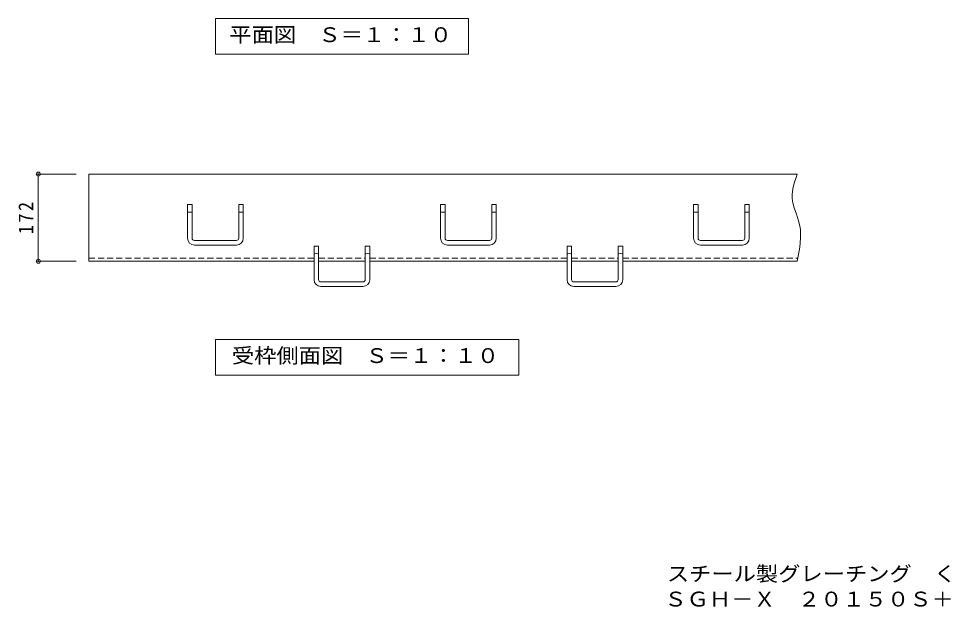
# Model space of a CAD drawing. Units: millimetres, scale not verified. Extents: x -1867 to 2125, y -1939 to 1826.
# Drawn here: x -1707 to 129, y -1939 to -776 of the extents above; entities that cross this region are included whole.
import ezdxf
from ezdxf.enums import TextEntityAlignment as Align

# ---------------------------------------------------------------- set-up
doc = ezdxf.new("R2010")
doc.units = ezdxf.units.MM
doc.header["$LTSCALE"] = 10
doc.header["$PDMODE"] = 32
doc.header["$PDSIZE"] = 8
doc.linetypes.add('DASHED1', pattern=[1.8, 1.2, -0.6])
doc.layers.add('C-1', color=2, linetype='Continuous', lineweight=9)
doc.layers.add('C-4', color=7, linetype='Continuous', lineweight=9)
doc.layers.add('F-5_F-5ﾚｲﾔ', color=2, linetype='Continuous')
doc.styles.add('ＭＳ ゴシック', font='')
doc.styles.get('ＭＳ ゴシック').set_extended_font_data('MS Gothic')

msp = doc.modelspace()

# ---------------------------------------------------------------- linework, layer by layer
at = {"layer": 'C-1'}
for p, q in [((-1372.76, -1143.5), (-1363.76, -1143.5)), ((-1372.76, -1210), (-1372.76, -1143.5)), ((-1363.76, -1210), (-1363.76, -1143.5)), ((-1271.76, -1143.5), (-1262.76, -1143.5)), ((-1271.76, -1210), (-1271.76, -1143.5)), ((-1262.76, -1210), (-1262.76, -1143.5)), ((-872.76, -1143.5), (-863.76, -1143.5)), ((-872.76, -1210), (-872.76, -1143.5)), ((-863.76, -1210), (-863.76, -1143.5)), ((-771.76, -1143.5), (-762.76, -1143.5)), ((-771.76, -1210), (-771.76, -1143.5)), ((-762.76, -1210), (-762.76, -1143.5)), ((-372.76, -1143.5), (-363.76, -1143.5)), ((-372.76, -1210), (-372.76, -1143.5)), ((-363.76, -1210), (-363.76, -1143.5)), ((-271.76, -1143.5), (-262.76, -1143.5)), ((-271.76, -1210), (-271.76, -1143.5)), ((-262.76, -1210), (-262.76, -1143.5)), ((-1276.26, -1214.5), (-1359.26, -1214.5)), ((-1359.26, -1223.5), (-1276.26, -1223.5)), ((-1122.76, -1225.5), (-1113.76, -1225.5)), ((-1122.76, -1292), (-1122.76, -1225.5)), ((-1113.76, -1292), (-1113.76, -1225.5)), ((-1021.76, -1225.5), (-1012.76, -1225.5)), ((-1021.76, -1292), (-1021.76, -1225.5)), ((-1012.76, -1292), (-1012.76, -1225.5)), ((-776.26, -1214.5), (-859.26, -1214.5)), ((-859.26, -1223.5), (-776.26, -1223.5)), ((-622.76, -1225.5), (-613.76, -1225.5)), ((-622.76, -1292), (-622.76, -1225.5)), ((-613.76, -1292), (-613.76, -1225.5)), ((-521.76, -1225.5), (-512.76, -1225.5)), ((-521.76, -1292), (-521.76, -1225.5)), ((-512.76, -1292), (-512.76, -1225.5)), ((-276.26, -1214.5), (-359.26, -1214.5)), ((-359.26, -1223.5), (-276.26, -1223.5)), ((-1567.76, -1255.5), (-1122.76, -1255.5)), ((-1113.76, -1255.5), (-1021.76, -1255.5)), ((-1012.76, -1255.5), (-622.76, -1255.5)), ((-613.76, -1255.5), (-521.76, -1255.5)), ((-512.76, -1255.5), (-167.76, -1255.5)), ((-1026.26, -1296.5), (-1109.26, -1296.5)), ((-526.26, -1296.5), (-609.26, -1296.5)), ((-1109.26, -1305.5), (-1026.26, -1305.5)), ((-609.26, -1305.5), (-526.26, -1305.5))]:
    msp.add_line(p, q, dxfattribs=at)
at = {"layer": 'C-1', "linetype": 'DASHED1'}
for p, q in [((-1567.76, -1249.5), (-1122.76, -1249.5)), ((-1113.76, -1249.5), (-1021.76, -1249.5)), ((-1012.76, -1249.5), (-622.76, -1249.5)), ((-613.76, -1249.5), (-521.76, -1249.5)), ((-512.76, -1249.5), (-167.76, -1249.5))]:
    msp.add_line(p, q, dxfattribs=at)
at = {"layer": 'C-1'}
for points in [[(-1567.76, -1255.5), (-1567.76, -1083.5), (-167.76, -1083.5)], [(-167.76, -1083.5), (-170.05, -1090.01), (-173.7, -1101.23), (-176.5, -1112.42), (-177.92, -1123.55), (-177.89, -1129.98), (-176.99, -1137.36), (-173.76, -1150.05), (-169.44, -1162.73), (-165.22, -1175.48), (-163.29, -1182.92), (-161.68, -1192.85), (-161.16, -1210.17), (-162.81, -1227.66), (-165.77, -1245.27), (-167.76, -1255.5)]]:
    msp.add_lwpolyline(points, dxfattribs=at)
for centre, radius, start, end in [((-1359.26, -1210), 13.5, 180, 270), ((-1359.26, -1210), 4.5, 180, 270), ((-1276.26, -1210), 4.5, 270, 0), ((-1276.26, -1210), 13.5, 270, 0), ((-859.26, -1210), 13.5, 180, 270), ((-859.26, -1210), 4.5, 180, 270), ((-776.26, -1210), 4.5, 270, 0), ((-776.26, -1210), 13.5, 270, 0), ((-359.26, -1210), 13.5, 180, 270), ((-359.26, -1210), 4.5, 180, 270), ((-276.26, -1210), 4.5, 270, 0), ((-276.26, -1210), 13.5, 270, 0), ((-1109.26, -1292), 13.5, 180, 270), ((-1109.26, -1292), 4.5, 180, 270), ((-1026.26, -1292), 4.5, 270, 0), ((-1026.26, -1292), 13.5, 270, 0), ((-609.26, -1292), 13.5, 180, 270), ((-609.26, -1292), 4.5, 180, 270), ((-526.26, -1292), 4.5, 270, 0), ((-526.26, -1292), 13.5, 270, 0)]:
    msp.add_arc(centre, radius, start, end, dxfattribs=at)
for centre in [(-1368.26, -1159.09), (-1267.26, -1159.09), (-868.26, -1159.09), (-767.26, -1159.09), (-368.26, -1159.09), (-267.26, -1159.09), (-1118.26, -1241.09), (-1017.26, -1241.09), (-618.26, -1241.09), (-517.26, -1241.09)]:
    msp.add_ellipse(centre, major_axis=(4.5, 0), ratio=0.1316, start_param=6.2831579, end_param=9.4247505, dxfattribs=at)
at = {"layer": 'C-4'}
for p, q in [((-1317.76, -776.27), (-1317.76, -846.87)), ((-817.76, -776.27), (-1317.76, -776.27)), ((-817.76, -776.27), (-817.76, -846.87)), ((-1317.76, -846.87), (-817.76, -846.87)), ((-1592.76, -1083.5), (-1670.76, -1083.5)), ((-1667.76, -1255.5), (-1667.76, -1083.5)), ((-1592.76, -1255.5), (-1670.76, -1255.5)), ((-1317.76, -1410.1), (-1317.76, -1480.71)), ((-717.76, -1410.1), (-1317.76, -1410.1)), ((-717.76, -1410.1), (-717.76, -1480.71)), ((-1317.76, -1480.71), (-717.76, -1480.71))]:
    msp.add_line(p, q, dxfattribs=at)
for p in [(-1667.76, -1083.5), (-1667.76, -1255.5)]:
    msp.add_point(p, dxfattribs=at)

# ---------------------------------------------------------------- texts
at = {"layer": 'C-4', "color": 2, "style": 'ＭＳ ゴシック', "width": 1.1}
for s, p in [('平面図\u3000Ｓ＝１：１０', (-1290.26, -831.57)), ('受枠側面図\u3000Ｓ＝１：１０', (-1285.26, -1465.41))]:
    msp.add_text(s, height=29.33, dxfattribs=at).set_placement(p, align=Align.BOTTOM_LEFT)
at = {"layer": 'C-4', "color": 2, "insert": (-1677.76, -1202), "char_height": 29.33, "attachment_point": 7, "rotation": 90, "style": 'ＭＳ ゴシック'}
msp.add_mtext('\\T1.27;\\W0.9;172', dxfattribs=at)
at = {"layer": 'F-5_F-5ﾚｲﾔ', "style": 'ＭＳ ゴシック', "width": 1.1}
for s, p in [('スチール製グレーチング\u3000くみこ式\u3000長スパン用\u3000滑り止め模様付\u3000横断溝用', (-425.58, -1896.34)), ('ＳＧＨ－Ｘ\u3000２０１５０Ｓ＋Ｌ型１７２×６１×６', (-430.48, -1946.34))]:
    msp.add_text(s, height=29.33, dxfattribs=at).set_placement(p, align=Align.BOTTOM_LEFT)

doc.saveas('drawing.dxf')
